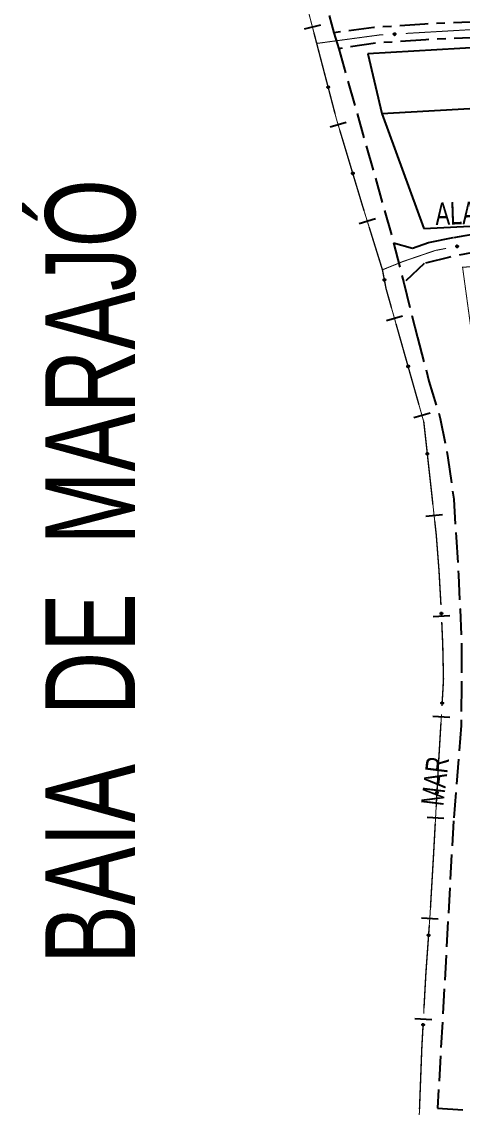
# Model space of a CAD drawing. Extents: x 203555 to 204724, y 4873703 to 4874787.
# Drawn here: x 203698.7 to 203777.2, y 4873932.9 to 4874128.2 of the extents above; entities that cross this region are included whole.
import ezdxf

# ---------------------------------------------------------------- set-up
doc = ezdxf.new("R2010")
doc.units = 0
doc.header["$LTSCALE"] = 1.5
doc.header["$MEASUREMENT"] = 0
doc.linetypes.add('TRACO_11', pattern=[8, 3, -1, 3, -1])
doc.linetypes.add('TRACO_25', pattern=[8, 3, -1, 1, -1, 1, -1])
for name, color, linetype in [('CD_MALHA_LOTES', 7, 'CONTINUOUS'), ('HD-TXT-PERENE', 170, 'CONTINUOUS'), ('LM-LIM-SETORES-BAIRROS', 250, 'CONTINUOUS'), ('RU-QUADRA', 210, 'CONTINUOUS'), ('SV-EIXO-RUA-N-PAV', 6, 'CONTINUOUS'), ('SV-EIXO-RUA-PAV', 20, 'CONTINUOUS'), ('SV-RUA-NAO-PAV', 7, 'CONTINUOUS'), ('SV-RUA-PAVIM', 7, 'CONTINUOUS'), ('SV-TXT-RUA-N-PAV', 7, 'CONTINUOUS'), ('SV-TXT-RUA-PAV', 7, 'CONTINUOUS')]:
    doc.layers.add(name, color=color, linetype=linetype)
doc.styles.add('ARIAL', font='ARIAL.SHX')

msp = doc.modelspace()

# ---------------------------------------------------------------- linework, layer by layer
at = {"layer": 'CD_MALHA_LOTES', "linetype": 'Continuous', "flags": 128}
for points in [[(203805.571196, 4874125.154193), (203760.445016, 4874122.54638)], [(203760.445016, 4874122.54638), (203762.922774, 4874111.858041)], [(203762.922774, 4874111.858041), (203806.84089, 4874114.388268)], [(203762.922774, 4874111.858041), (203770.439812, 4874091.338668)], [(203770.439812, 4874091.338668), (203833.084337, 4874094.485592)]]:
    msp.add_lwpolyline(points, dxfattribs=at)
at = {"layer": 'LM-LIM-SETORES-BAIRROS'}
for points in [[(203752.008405, 4874127.64761), (203749.104969, 4874126.892588)], [(203756.571881, 4874110.294628), (203753.69886, 4874109.431061)], [(203761.777793, 4874093.079116), (203758.913229, 4874092.187896)], [(203766.627938, 4874075.721107), (203763.741436, 4874074.903731)], [(203771.532196, 4874058.402093), (203768.645693, 4874057.584717)], [(203773.742972, 4874040.303398), (203770.761031, 4874039.974722)], [(203775.064899, 4874022.256133), (203772.06773, 4874022.125821)], [(203775.024579, 4874004.119261), (203772.029881, 4874004.297529)], [(203774.002331, 4873986.156045), (203771.00676, 4873986.319015)], [(203772.970238, 4873968.160693), (203769.977802, 4873968.373594)], [(203771.829815, 4873950.222514), (203768.834247, 4873950.385538)]]:
    msp.add_lwpolyline(points, dxfattribs=at)
at = {"layer": 'LM-LIM-SETORES-BAIRROS', "const_width": 0.25}
for points in [[(203751.310851, 4874124.369964), (203750.808361, 4874126.302287)], [(203751.311712, 4874124.366663), (203751.310851, 4874124.369964)], [(203754.594861, 4874111.788073), (203751.311712, 4874124.366663)], [(203759.419329, 4874095.610444), (203755.423226, 4874108.905171)], [(203759.454291, 4874095.49807), (203759.419329, 4874095.610444)], [(203759.751364, 4874094.543215), (203759.454291, 4874095.49807)], [(203763.032243, 4874083.997796), (203760.642584, 4874091.678651)], [(203763.212444, 4874083.058937), (203763.032243, 4874083.997796)], [(203763.678116, 4874080.63276), (203763.212444, 4874083.058937)], [(203763.822393, 4874080.123257), (203763.678116, 4874080.63276)], [(203764.639769, 4874077.236754), (203763.822393, 4874080.123257)], [(203769.544027, 4874059.91774), (203765.457146, 4874074.350252)], [(203770.408406, 4874056.865249), (203770.361403, 4874057.031237)], [(203770.499064, 4874056.042745), (203770.408406, 4874056.865249)], [(203772.032884, 4874042.127021), (203770.499064, 4874056.042745)], [(203772.634164, 4874036.671855), (203772.36156, 4874039.145079)], [(203772.673417, 4874036.161565), (203772.634164, 4874036.671855)], [(203773.116269, 4874030.40449), (203772.673417, 4874036.161565)], [(203773.129036, 4874030.178934), (203773.116269, 4874030.40449)], [(203773.468116, 4874024.188523), (203773.129036, 4874030.178934)], [(203773.78425, 4874017.178464), (203773.609752, 4874021.191921)], [(203773.805609, 4874016.195945), (203773.78425, 4874017.178464)], [(203773.917846, 4874011.033037), (203773.805609, 4874016.195945)], [(203773.876619, 4874010.198182), (203773.917846, 4874011.033037)], [(203773.646075, 4874006.204861), (203773.824343, 4874009.19956)], [(203773.824343, 4874009.19956), (203773.841717, 4874009.491428)], [(203773.841717, 4874009.491428), (203773.876619, 4874010.198182)], [(203773.004432, 4873995.425978), (203773.467807, 4874003.210162)], [(203772.613192, 4873988.234577), (203772.993457, 4873995.22424)], [(203772.993457, 4873995.22424), (203773.004432, 4873995.425978)], [(203772.126004, 4873979.279543), (203772.450222, 4873985.239006)], [(203771.597855, 4873970.263275), (203772.124149, 4873979.247873)], [(203772.124149, 4873979.247873), (203772.126004, 4873979.279543)], [(203770.77464, 4873958.436961), (203771.403053, 4873967.269665)], [(203770.440714, 4873952.301071), (203770.766762, 4873958.292205)], [(203770.766762, 4873958.292205), (203770.77464, 4873958.436961)], [(203770.055874, 4873945.229647), (203770.27769, 4873949.305504)], [(203769.640038, 4873934.319457), (203770.020906, 4873944.312201)], [(203770.020906, 4873944.312201), (203770.055874, 4873945.229647)]]:
    msp.add_lwpolyline(points, dxfattribs=at)
at = {"layer": 'RU-QUADRA', "linetype": 'Continuous', "const_width": 0.18, "flags": 128}
for points in [[(203857.612912, 4874128.161651), (203760.445016, 4874122.54638), (203762.922774, 4874111.858041), (203770.439812, 4874091.338668), (203843.702633, 4874095.018998)], [(203847.553181, 4874088.534545), (203777.322658, 4874084.455822), (203780.086361, 4874064.195169)]]:
    msp.add_lwpolyline(points, dxfattribs=at)
at = {"layer": 'SV-EIXO-RUA-N-PAV'}
for points in [[(203765.054778, 4874126.140558), (203765.086776, 4874126.177546), (203765.121841, 4874126.202792), (203765.157148, 4874126.215431), (203765.191259, 4874126.218464), (203765.226507, 4874126.217637), (203765.261859, 4874126.208963), (203765.298964, 4874126.190644), (203765.336293, 4874126.158805), (203765.359794, 4874126.121185), (203765.374037, 4874126.087234), (203765.379248, 4874126.051846), (203765.377871, 4874126.017619), (203765.367646, 4874125.981194), (203765.348715, 4874125.943774), (203765.315791, 4874125.907012), (203765.281245, 4874125.882498), (203765.246774, 4874125.871169), (203765.211164, 4874125.866156), (203765.17519, 4874125.867432), (203765.140536, 4874125.876147), (203765.102893, 4874125.895276), (203765.067041, 4874125.928252), (203765.042197, 4874125.962429), (203765.030388, 4874125.996732), (203765.026241, 4874126.0319), (203765.026641, 4874126.067263), (203765.033881, 4874126.103163), (203765.054778, 4874126.140558)], [(203776.185444, 4874088.272104), (203776.212298, 4874088.31298), (203776.243736, 4874088.342621), (203776.277072, 4874088.359795), (203776.310488, 4874088.367291), (203776.345538, 4874088.371108), (203776.381725, 4874088.367161), (203776.420917, 4874088.353884), (203776.462111, 4874088.327233), (203776.490358, 4874088.293032), (203776.508945, 4874088.261251), (203776.518767, 4874088.226856), (203776.521905, 4874088.192745), (203776.516562, 4874088.155292), (203776.502718, 4874088.115706), (203776.474918, 4874088.074932), (203776.443898, 4874088.046085), (203776.411217, 4874088.03032), (203776.376577, 4874088.020664), (203776.340747, 4874088.017195), (203776.305248, 4874088.021275), (203776.265416, 4874088.035285), (203776.225536, 4874088.063257), (203776.196411, 4874088.093867), (203776.180191, 4874088.126318), (203776.171453, 4874088.160636), (203776.167196, 4874088.195743), (203776.16965, 4874088.232284), (203776.185444, 4874088.272104)]]:
    msp.add_lwpolyline(points, close=True, dxfattribs=at)
for points in [[(203765.026641, 4874126.067263), (203765.359794, 4874126.121185)], [(203765.030158, 4874126.050895), (203765.361846, 4874126.105701)], [(203765.033881, 4874126.103163), (203765.336293, 4874126.158805)], [(203765.034991, 4874126.085346), (203765.343442, 4874126.140169)], [(203765.045273, 4874126.120114), (203765.314219, 4874126.172642)], [(203765.054778, 4874126.140558), (203765.298964, 4874126.190644)], [(203765.073026, 4874126.159998), (203765.273053, 4874126.198954)], [(203765.086776, 4874126.177546), (203765.261859, 4874126.208963)], [(203765.106703, 4874126.192024), (203765.235402, 4874126.211802)], [(203765.121841, 4874126.202792), (203765.226507, 4874126.217637)], [(203765.026241, 4874126.0319), (203765.374037, 4874126.087234)], [(203765.030388, 4874125.996732), (203765.379248, 4874126.051846)], [(203765.030933, 4874126.014036), (203765.375039, 4874126.066829)], [(203765.039801, 4874125.979014), (203765.375576, 4874126.034057)], [(203765.042197, 4874125.962429), (203765.377871, 4874126.017619)], [(203765.056843, 4874125.944466), (203765.368098, 4874125.998085)], [(203765.067041, 4874125.928252), (203765.367646, 4874125.981194)], [(203765.088712, 4874125.913514), (203765.355171, 4874125.961797)], [(203765.102893, 4874125.895276), (203765.348715, 4874125.943774)], [(203765.127074, 4874125.888406), (203765.324535, 4874125.92448)], [(203765.140536, 4874125.876147), (203765.315791, 4874125.907012)], [(203765.162159, 4874125.872675), (203765.292141, 4874125.893894)], [(203765.17519, 4874125.867432), (203765.281245, 4874125.882498)], [(203776.167196, 4874088.195743), (203776.490358, 4874088.293032)], [(203776.16965, 4874088.232284), (203776.462111, 4874088.327233)], [(203776.171453, 4874088.160636), (203776.508945, 4874088.261251)], [(203776.172837, 4874088.179981), (203776.49443, 4874088.277953)], [(203776.173095, 4874088.214768), (203776.47165, 4874088.3097)], [(203776.178454, 4874088.143544), (203776.512622, 4874088.241155)], [(203776.178712, 4874088.250587), (203776.438409, 4874088.338046)], [(203776.180191, 4874088.126318), (203776.518767, 4874088.226856)], [(203776.185444, 4874088.272104), (203776.420917, 4874088.353884)], [(203776.191854, 4874088.109993), (203776.517467, 4874088.208738)], [(203776.196411, 4874088.093867), (203776.521905, 4874088.192745)], [(203776.200976, 4874088.293775), (203776.394138, 4874088.358712)], [(203776.212298, 4874088.31298), (203776.381725, 4874088.367161)], [(203776.213294, 4874088.077988), (203776.514787, 4874088.172095)], [(203776.225536, 4874088.063257), (203776.516562, 4874088.155292)], [(203776.230146, 4874088.329954), (203776.355124, 4874088.366494)], [(203776.243736, 4874088.342621), (203776.345538, 4874088.371108)], [(203776.248957, 4874088.051498), (203776.506747, 4874088.134422)], [(203776.265416, 4874088.035285), (203776.502718, 4874088.115706)], [(203776.29029, 4874088.031656), (203776.481288, 4874088.093398)], [(203776.305248, 4874088.021275), (203776.474918, 4874088.074932)], [(203776.32714, 4874088.020679), (203776.4532, 4874088.058816)], [(203776.340747, 4874088.017195), (203776.443898, 4874088.046085)]]:
    msp.add_lwpolyline(points, dxfattribs=at)
at = {"layer": 'SV-EIXO-RUA-N-PAV', "const_width": 0.18}
for points in [[(203767.201234, 4874126.154983), (203779.181038, 4874126.850906)], [(203751.310851, 4874124.369964), (203762.211767, 4874125.843062)], [(203762.211767, 4874125.843062), (203762.498314, 4874125.881784)], [(203762.498314, 4874125.881784), (203763.207966, 4874125.923008)], [(203766.687004, 4874085.473757), (203772.420427, 4874087.431511)], [(203772.420427, 4874087.431511), (203772.450281, 4874087.441705)], [(203772.450281, 4874087.441705), (203774.383315, 4874087.813443)], [(203763.032243, 4874083.997796), (203765.813969, 4874085.121185)], [(203765.813969, 4874085.121185), (203766.687004, 4874085.473757)]]:
    msp.add_lwpolyline(points, dxfattribs=at)
at = {"layer": 'SV-EIXO-RUA-PAV', "const_width": 0.18}
for points in [[(203749.817211, 4874130.113754), (203751.075581, 4874125.274694)], [(203751.075581, 4874125.274694), (203751.310851, 4874124.369964)], [(203751.310851, 4874124.369964), (203752.842611, 4874118.501393)], [(203753.852811, 4874114.631058), (203754.61046, 4874111.728306)], [(203754.61046, 4874111.728306), (203754.846666, 4874110.82334)], [(203754.846666, 4874110.82334), (203757.168141, 4874103.099973)], [(203758.319564, 4874099.269278), (203759.183131, 4874096.396257)], [(203759.183131, 4874096.396257), (203759.419329, 4874095.610444)], [(203759.419329, 4874095.610444), (203762.984209, 4874084.152188)], [(203763.790328, 4874080.236492), (203767.059833, 4874068.690482)], [(203768.149668, 4874064.841812), (203770.329338, 4874057.144473)], [(203770.329338, 4874057.144473), (203770.408406, 4874056.865249)], [(203770.408406, 4874056.865249), (203770.814846, 4874053.177784)], [(203771.253081, 4874049.201862), (203772.567783, 4874037.274098)], [(203772.634164, 4874036.671855), (203773.094343, 4874030.689528)], [(203773.094343, 4874030.689528), (203773.116269, 4874030.40449)], [(203773.116269, 4874030.40449), (203773.439193, 4874024.699503)], [(203773.630958, 4874020.704179), (203773.76127, 4874017.707011)], [(203773.76127, 4874017.707011), (203773.78425, 4874017.178464)], [(203773.78425, 4874017.178464), (203773.903156, 4874011.708803)], [(203773.917846, 4874011.033037), (203773.852539, 4874009.710574)], [(203773.903156, 4874011.708803), (203773.917846, 4874011.033037)], [(203773.841717, 4874009.491428), (203773.795333, 4874008.71222)], [(203773.852539, 4874009.710574), (203773.841717, 4874009.491428)], [(203773.557642, 4874004.719289), (203773.022839, 4873995.735192)], [(203773.004432, 4873995.425978), (203772.858289, 4873992.739712)], [(203773.022839, 4873995.735192), (203773.004432, 4873995.425978)], [(203772.640995, 4873988.745619), (203772.152084, 4873979.758908)], [(203772.152084, 4873979.758908), (203772.126004, 4873979.279543)], [(203772.126004, 4873979.279543), (203771.541233, 4873969.296655)], [(203771.513114, 4873968.816629), (203771.405305, 4873967.301308)], [(203771.541233, 4873969.296655), (203771.513114, 4873968.816629)], [(203771.121437, 4873963.311394), (203770.83757, 4873959.321479)], [(203770.77464, 4873958.436961), (203770.388096, 4873951.334225)], [(203770.83757, 4873959.321479), (203770.77464, 4873958.436961)], [(203770.170731, 4873947.340135), (203770.062048, 4873945.343091)], [(203770.055874, 4873945.229647), (203769.598833, 4873933.238354)], [(203770.062048, 4873945.343091), (203770.055874, 4873945.229647)]]:
    msp.add_lwpolyline(points, dxfattribs=at)
at = {"layer": 'SV-EIXO-RUA-PAV'}
for points in [[(203753.417937, 4874116.733049), (203753.460479, 4874116.708921), (203753.492109, 4874116.679485), (203753.511423, 4874116.647341), (203753.521083, 4874116.614486), (203753.527181, 4874116.57976), (203753.525604, 4874116.543393), (203753.514914, 4874116.503417), (203753.49101, 4874116.460571), (203753.458726, 4874116.430152), (203753.428225, 4874116.40953), (203753.394545, 4874116.397484), (203753.360712, 4874116.392126), (203753.32299, 4874116.395013), (203753.282584, 4874116.406242), (203753.240083, 4874116.431322), (203753.209272, 4874116.460393), (203753.191407, 4874116.491975), (203753.179511, 4874116.52591), (203753.17371, 4874116.561437), (203753.175464, 4874116.597127), (203753.186843, 4874116.637789), (203753.212153, 4874116.67941), (203753.240797, 4874116.710471), (203753.272119, 4874116.728775), (203753.305793, 4874116.739734), (203753.340548, 4874116.746274), (203753.377171, 4874116.746211), (203753.417937, 4874116.733049)], [(203757.807914, 4874101.353912), (203757.851313, 4874101.33136), (203757.884, 4874101.303103), (203757.90448, 4874101.271689), (203757.915339, 4874101.23921), (203757.922705, 4874101.204731), (203757.922463, 4874101.168331), (203757.913245, 4874101.12799), (203757.890928, 4874101.084296), (203757.859781, 4874101.052714), (203757.830057, 4874101.030988), (203757.796842, 4874101.017715), (203757.763227, 4874101.01112), (203757.725425, 4874101.012622), (203757.684635, 4874101.022362), (203757.641242, 4874101.045866), (203757.609386, 4874101.073788), (203757.590375, 4874101.104694), (203757.577243, 4874101.138171), (203757.570144, 4874101.173461), (203757.570588, 4874101.209191), (203757.580469, 4874101.250243), (203757.604235, 4874101.292764), (203757.631721, 4874101.324854), (203757.662352, 4874101.344294), (203757.695601, 4874101.356481), (203757.730093, 4874101.36429), (203757.766694, 4874101.36557), (203757.807914, 4874101.353912)], [(203763.459781, 4874082.354296), (203763.500648, 4874082.327428), (203763.530277, 4874082.295979), (203763.547439, 4874082.262636), (203763.554923, 4874082.229218), (203763.558728, 4874082.194167), (203763.554768, 4874082.157982), (203763.541476, 4874082.118794), (203763.514811, 4874082.077609), (203763.4806, 4874082.049374), (203763.448812, 4874082.030799), (203763.414414, 4874082.02099), (203763.380302, 4874082.017864), (203763.342851, 4874082.02322), (203763.303269, 4874082.037078), (203763.262506, 4874082.064893), (203763.233669, 4874082.095923), (203763.217916, 4874082.12861), (203763.208273, 4874082.163253), (203763.204817, 4874082.199084), (203763.208909, 4874082.234582), (203763.222933, 4874082.274409), (203763.25092, 4874082.314279), (203763.281541, 4874082.343393), (203763.313997, 4874082.359602), (203763.348318, 4874082.368327), (203763.383427, 4874082.372571), (203763.419967, 4874082.370105), (203763.459781, 4874082.354296)], [(203767.671519, 4874066.934384), (203767.714551, 4874066.911139), (203767.746781, 4874066.882362), (203767.766754, 4874066.850623), (203767.77709, 4874066.817974), (203767.783903, 4874066.783382), (203767.783077, 4874066.74699), (203767.773214, 4874066.706802), (203767.750199, 4874066.663472), (203767.718549, 4874066.632393), (203767.68848, 4874066.611147), (203767.655056, 4874066.598408), (203767.621341, 4874066.592353), (203767.583567, 4874066.594461), (203767.542938, 4874066.604854), (203767.499928, 4874066.629051), (203767.468524, 4874066.657481), (203767.450012, 4874066.688687), (203767.437418, 4874066.72237), (203767.430886, 4874066.75777), (203767.431903, 4874066.793488), (203767.442441, 4874066.834376), (203767.466886, 4874066.876511), (203767.494883, 4874066.908156), (203767.525821, 4874066.927102), (203767.559262, 4874066.938754), (203767.593875, 4874066.946009), (203767.630491, 4874066.946702), (203767.671519, 4874066.934384)], [(203771.12764, 4874051.344699), (203771.166234, 4874051.314656), (203771.19326, 4874051.280944), (203771.207708, 4874051.246339), (203771.212502, 4874051.21243), (203771.213499, 4874051.177187), (203771.206665, 4874051.141433), (203771.19029, 4874051.10343), (203771.160425, 4874051.064504), (203771.124071, 4874051.039088), (203771.090902, 4874051.023108), (203771.055831, 4874051.016073), (203771.021579, 4874051.015678), (203770.984674, 4874051.024005), (203770.946324, 4874051.040976), (203770.907909, 4874051.071953), (203770.88164, 4874051.105186), (203770.868544, 4874051.139024), (203770.861695, 4874051.174327), (203770.861108, 4874051.210319), (203770.868019, 4874051.245377), (203770.885175, 4874051.283959), (203770.916252, 4874051.32147), (203770.949098, 4874051.348048), (203770.982744, 4874051.361616), (203771.017652, 4874051.367576), (203771.052988, 4874051.369006), (203771.089214, 4874051.363633), (203771.12764, 4874051.344699)], [(203773.647819, 4874022.850618), (203773.684337, 4874022.818084), (203773.709069, 4874022.782655), (203773.721192, 4874022.747168), (203773.723728, 4874022.713016), (203773.722387, 4874022.677784), (203773.713198, 4874022.642562), (203773.69434, 4874022.605728), (203773.661961, 4874022.568867), (203773.624002, 4874022.545916), (203773.589847, 4874022.53217), (203773.554387, 4874022.527475), (203773.520184, 4874022.529351), (203773.483912, 4874022.540106), (203773.446771, 4874022.559581), (203773.410494, 4874022.593036), (203773.386485, 4874022.627936), (203773.375661, 4874022.662569), (203773.371167, 4874022.698247), (203773.372967, 4874022.7342), (203773.382186, 4874022.768723), (203773.401861, 4874022.806083), (203773.435357, 4874022.841451), (203773.469892, 4874022.865794), (203773.504363, 4874022.877102), (203773.539589, 4874022.880735), (203773.574942, 4874022.87982), (203773.610733, 4874022.872058), (203773.647819, 4874022.850618)], [(203773.794912, 4874006.85264), (203773.827894, 4874006.816526), (203773.848856, 4874006.778744), (203773.857269, 4874006.742199), (203773.856283, 4874006.707967), (203773.85133, 4874006.67306), (203773.838572, 4874006.638968), (203773.81603, 4874006.604266), (203773.780035, 4874006.570926), (203773.739919, 4874006.551996), (203773.704533, 4874006.541831), (203773.668779, 4874006.540804), (203773.634948, 4874006.546184), (203773.599974, 4874006.560607), (203773.56503, 4874006.583795), (203773.532381, 4874006.6208), (203773.512085, 4874006.657982), (203773.504875, 4874006.693543), (203773.50407, 4874006.729495), (203773.509554, 4874006.765072), (203773.522271, 4874006.798465), (203773.54568, 4874006.833606), (203773.582631, 4874006.865346), (203773.619485, 4874006.886013), (203773.654935, 4874006.89372), (203773.690348, 4874006.893716), (203773.72542, 4874006.889174), (203773.760224, 4874006.877775), (203773.794912, 4874006.85264)], [(203772.867365, 4873990.880154), (203772.900531, 4873990.844209), (203772.921686, 4873990.806534), (203772.930286, 4873990.770033), (203772.929475, 4873990.735797), (203772.9247, 4873990.700864), (203772.912116, 4873990.666708), (203772.889752, 4873990.631891), (203772.853928, 4873990.598368), (203772.813909, 4873990.579233), (203772.778575, 4873990.568888), (203772.742826, 4873990.567678), (203772.708969, 4873990.572885), (203772.673921, 4873990.58713), (203772.63886, 4873990.610138), (203772.606022, 4873990.646976), (203772.585536, 4873990.684054), (203772.578145, 4873990.719578), (203772.577156, 4873990.755525), (203772.582458, 4873990.791129), (203772.595004, 4873990.824587), (203772.618234, 4873990.859847), (203772.655023, 4873990.891776), (203772.69177, 4873990.912631), (203772.727181, 4873990.920519), (203772.762593, 4873990.920695), (203772.797688, 4873990.916332), (203772.83255, 4873990.905112), (203772.867365, 4873990.880154)], [(203771.383371, 4873965.441857), (203771.415933, 4873965.405364), (203771.436456, 4873965.367342), (203771.444446, 4873965.330702), (203771.443064, 4873965.296484), (203771.437708, 4873965.261637), (203771.424556, 4873965.227694), (203771.401614, 4873965.193256), (203771.365236, 4873965.160334), (203771.324904, 4873965.14187), (203771.289402, 4873965.132115), (203771.253638, 4873965.131501), (203771.219873, 4873965.137272), (203771.185067, 4873965.152099), (203771.150394, 4873965.17569), (203771.118176, 4873965.21307), (203771.098311, 4873965.250484), (203771.091513, 4873965.286127), (203771.091124, 4873965.322085), (203771.097019, 4873965.357596), (203771.110121, 4873965.39084), (203771.133936, 4873965.425708), (203771.171252, 4873965.457019), (203771.208342, 4873965.477258), (203771.243879, 4873965.484554), (203771.279289, 4873965.48414), (203771.314306, 4873965.479193), (203771.348976, 4873965.467392), (203771.383371, 4873965.441857)], [(203770.397139, 4873949.474667), (203770.430305, 4873949.438721), (203770.451459, 4873949.401046), (203770.460058, 4873949.364545), (203770.459246, 4873949.330308), (203770.454471, 4873949.295376), (203770.441886, 4873949.26122), (203770.419521, 4873949.226403), (203770.383697, 4873949.192881), (203770.343678, 4873949.173747), (203770.308343, 4873949.163402), (203770.272595, 4873949.162193), (203770.238738, 4873949.1674), (203770.20369, 4873949.181646), (203770.168629, 4873949.204655), (203770.135792, 4873949.241494), (203770.115307, 4873949.278572), (203770.107916, 4873949.314096), (203770.106928, 4873949.350043), (203770.112231, 4873949.385647), (203770.124778, 4873949.419105), (203770.148008, 4873949.454365), (203770.184797, 4873949.486293), (203770.221545, 4873949.507147), (203770.256956, 4873949.515034), (203770.292368, 4873949.51521), (203770.327462, 4873949.510846), (203770.362324, 4873949.499625), (203770.397139, 4873949.474667)]]:
    msp.add_lwpolyline(points, close=True, dxfattribs=at)
for points in [[(203753.17371, 4874116.561437), (203753.209272, 4874116.460393)], [(203753.175464, 4874116.597127), (203753.240083, 4874116.431322)], [(203753.176298, 4874116.575243), (203753.222584, 4874116.451942)], [(203753.184847, 4874116.61273), (203753.258925, 4874116.426171)], [(203753.186843, 4874116.637789), (203753.282584, 4874116.406242)], [(203753.201948, 4874116.65527), (203753.301523, 4874116.403444)], [(203753.212153, 4874116.67941), (203753.32299, 4874116.395013)], [(203753.226053, 4874116.692587), (203753.339641, 4874116.397881)], [(203753.240797, 4874116.710471), (203753.360712, 4874116.392126)], [(203753.25659, 4874116.71607), (203753.376381, 4874116.397598)], [(203753.272119, 4874116.728775), (203753.394545, 4874116.397484)], [(203753.289195, 4874116.731632), (203753.408413, 4874116.404549)], [(203753.305793, 4874116.739734), (203753.428225, 4874116.40953)], [(203753.325187, 4874116.739616), (203753.443944, 4874116.425105)], [(203753.340548, 4874116.746274), (203753.458726, 4874116.430152)], [(203753.359917, 4874116.74163), (203753.474136, 4874116.449908)], [(203753.377171, 4874116.746211), (203753.49101, 4874116.460571)], [(203753.396026, 4874116.738362), (203753.500251, 4874116.484929)], [(203753.417937, 4874116.733049), (203753.514914, 4874116.503417)], [(203753.440576, 4874116.718965), (203753.517984, 4874116.530454)], [(203753.460479, 4874116.708921), (203753.525604, 4874116.543393)], [(203753.478582, 4874116.692219), (203753.523203, 4874116.569893)], [(203753.492109, 4874116.679485), (203753.527181, 4874116.57976)], [(203757.570144, 4874101.173461), (203757.609386, 4874101.073788)], [(203757.570588, 4874101.209191), (203757.641242, 4874101.045866)], [(203757.572224, 4874101.187353), (203757.622999, 4874101.065831)], [(203757.579392, 4874101.225128), (203757.660261, 4874101.04141)], [(203757.580469, 4874101.250243), (203757.684635, 4874101.022362)], [(203757.594922, 4874101.268266), (203757.703664, 4874101.02026)], [(203757.604235, 4874101.292764), (203757.725425, 4874101.012622)], [(203757.617644, 4874101.306442), (203757.74196, 4874101.016098)], [(203757.631721, 4874101.324854), (203757.763227, 4874101.01112)], [(203757.647299, 4874101.331029), (203757.778686, 4874101.017163)], [(203757.662352, 4874101.344294), (203757.796842, 4874101.017715)], [(203757.679311, 4874101.347775), (203757.810441, 4874101.025283)], [(203757.695601, 4874101.356481), (203757.830057, 4874101.030988)], [(203757.714986, 4874101.357074), (203757.845195, 4874101.047128)], [(203757.730093, 4874101.36429), (203757.859781, 4874101.052714)], [(203757.749619, 4874101.36036), (203757.874457, 4874101.073022)], [(203757.766694, 4874101.36557), (203757.890928, 4874101.084296)], [(203757.785824, 4874101.358418), (203757.899271, 4874101.108977)], [(203757.807914, 4874101.353912), (203757.913245, 4874101.12799)], [(203757.831054, 4874101.340667), (203757.915322, 4874101.155122)], [(203757.851313, 4874101.33136), (203757.922463, 4874101.168331)], [(203757.870016, 4874101.315333), (203757.919091, 4874101.194725)], [(203757.884, 4874101.303103), (203757.922705, 4874101.204731)], [(203763.204817, 4874082.199084), (203763.233669, 4874082.095923)], [(203763.208305, 4874082.212691), (203763.246398, 4874082.086617)], [(203763.208909, 4874082.234582), (203763.262506, 4874082.064893)], [(203763.219296, 4874082.249536), (203763.280969, 4874082.058516)], [(203763.222933, 4874082.274409), (203763.303269, 4874082.037078)], [(203763.239152, 4874082.290862), (203763.321984, 4874082.033042)], [(203763.25092, 4874082.314279), (203763.342851, 4874082.02322)], [(203763.265655, 4874082.326516), (203763.359655, 4874082.024989)], [(203763.281541, 4874082.343393), (203763.380302, 4874082.017864)], [(203763.297668, 4874082.347944), (203763.396297, 4874082.022296)], [(203763.313997, 4874082.359602), (203763.414414, 4874082.02099)], [(203763.331223, 4874082.361332), (203763.428715, 4874082.027129)], [(203763.348318, 4874082.368327), (203763.448812, 4874082.030799)], [(203763.367662, 4874082.366936), (203763.465519, 4874082.045308)], [(203763.383427, 4874082.372571), (203763.4806, 4874082.049374)], [(203763.40245, 4874082.366666), (203763.497275, 4874082.068077)], [(203763.419967, 4874082.370105), (203763.514811, 4874082.077609)], [(203763.438266, 4874082.361036), (203763.525632, 4874082.101308)], [(203763.459781, 4874082.354296), (203763.541476, 4874082.118794)], [(203763.481446, 4874082.338756), (203763.546314, 4874082.145571)], [(203763.500648, 4874082.327428), (203763.554768, 4874082.157982)], [(203763.517615, 4874082.309573), (203763.55411, 4874082.184582)], [(203763.530277, 4874082.295979), (203763.558728, 4874082.194167)], [(203767.430886, 4874066.75777), (203767.468524, 4874066.657481)], [(203767.431903, 4874066.793488), (203767.499928, 4874066.629051)], [(203767.433188, 4874066.771627), (203767.482008, 4874066.649306)], [(203767.440961, 4874066.809282), (203767.518873, 4874066.624291)], [(203767.442441, 4874066.834376), (203767.542938, 4874066.604854)], [(203767.457181, 4874066.852166), (203767.561931, 4874066.602447)], [(203767.466886, 4874066.876511), (203767.583567, 4874066.594461)], [(203767.480512, 4874066.889972), (203767.600156, 4874066.597672)], [(203767.494883, 4874066.908156), (203767.621341, 4874066.592353)], [(203767.510558, 4874066.91408), (203767.636894, 4874066.598148)], [(203767.525821, 4874066.927102), (203767.655056, 4874066.598408)], [(203767.542834, 4874066.930311), (203767.668775, 4874066.605757)], [(203767.559262, 4874066.938754), (203767.68848, 4874066.611147)], [(203767.578654, 4874066.939036), (203767.703875, 4874066.627042)], [(203767.593875, 4874066.946009), (203767.718549, 4874066.632393)], [(203767.613336, 4874066.941766), (203767.733549, 4874066.652463)], [(203767.630491, 4874066.946702), (203767.750199, 4874066.663472)], [(203767.649504, 4874066.939244), (203767.758936, 4874066.688015)], [(203767.671519, 4874066.934384), (203767.773214, 4874066.706802)], [(203767.694444, 4874066.92077), (203767.775725, 4874066.733897)], [(203767.714551, 4874066.911139), (203767.783077, 4874066.74699)], [(203767.732994, 4874066.894814), (203767.780129, 4874066.773435)], [(203767.746781, 4874066.882362), (203767.783903, 4874066.783382)], [(203770.861108, 4874051.210319), (203770.88164, 4874051.105186)], [(203770.865671, 4874051.223604), (203770.893585, 4874051.094893)], [(203770.868019, 4874051.245377), (203770.907909, 4874051.071953)], [(203770.879565, 4874051.259455), (203770.925805, 4874051.064125)], [(203770.885175, 4874051.283959), (203770.946324, 4874051.040976)], [(203770.902655, 4874051.299065), (203770.964657, 4874051.03546)], [(203770.916252, 4874051.32147), (203770.984674, 4874051.024005)], [(203770.931918, 4874051.332492), (203771.001565, 4874051.024428)], [(203770.949098, 4874051.348048), (203771.021579, 4874051.015678)], [(203770.965537, 4874051.351298), (203771.037876, 4874051.018821)], [(203770.982744, 4874051.361616), (203771.055831, 4874051.016073)], [(203771.000054, 4874051.361967), (203771.070577, 4874051.021052)], [(203771.017652, 4874051.367576), (203771.090902, 4874051.023108)], [(203771.036823, 4874051.364647), (203771.108714, 4874051.036238)], [(203771.052988, 4874051.369006), (203771.124071, 4874051.039088)], [(203771.071479, 4874051.361602), (203771.142184, 4874051.0564)], [(203771.089214, 4874051.363633), (203771.160425, 4874051.064504)], [(203771.106732, 4874051.353133), (203771.173102, 4874051.087264)], [(203771.12764, 4874051.344699), (203771.19029, 4874051.10343)], [(203771.147997, 4874051.32748), (203771.197249, 4874051.129736)], [(203771.166234, 4874051.314656), (203771.206665, 4874051.141433)], [(203771.181723, 4874051.295505), (203771.208132, 4874051.168001)], [(203771.19326, 4874051.280944), (203771.213499, 4874051.177187)], [(203773.372967, 4874022.7342), (203773.386485, 4874022.627936)], [(203773.3784, 4874022.747153), (203773.397722, 4874022.616875)], [(203773.382186, 4874022.768723), (203773.410494, 4874022.593036)], [(203773.39464, 4874022.782004), (203773.427832, 4874022.584039)], [(203773.401861, 4874022.806083), (203773.446771, 4874022.559581)], [(203773.420304, 4874022.819997), (203773.464698, 4874022.552862)], [(203773.435357, 4874022.841451), (203773.483912, 4874022.540106)], [(203773.451718, 4874022.851411), (203773.500794, 4874022.539408)], [(203773.469892, 4874022.865794), (203773.520184, 4874022.529351)], [(203773.48651, 4874022.867947), (203773.536653, 4874022.531406)], [(203773.504363, 4874022.877102), (203773.554387, 4874022.527475)], [(203773.521658, 4874022.876304), (203773.56943, 4874022.531465)], [(203773.539589, 4874022.880735), (203773.589847, 4874022.53217)], [(203773.558524, 4874022.876542), (203773.60849, 4874022.54409)], [(203773.574942, 4874022.87982), (203773.624002, 4874022.545916)], [(203773.592902, 4874022.871207), (203773.643223, 4874022.56199)], [(203773.610733, 4874022.872058), (203773.661961, 4874022.568867)], [(203773.627516, 4874022.86042), (203773.676118, 4874022.590737)], [(203773.647819, 4874022.850618), (203773.69434, 4874022.605728)], [(203773.66699, 4874022.832088), (203773.703027, 4874022.631515)], [(203773.684337, 4874022.818084), (203773.713198, 4874022.642562)], [(203773.698523, 4874022.797948), (203773.716422, 4874022.668974)], [(203773.709069, 4874022.782655), (203773.722387, 4874022.677784)], [(203773.509554, 4874006.765072), (203773.512085, 4874006.657982)], [(203773.516289, 4874006.777398), (203773.522126, 4874006.645825)], [(203773.522271, 4874006.798465), (203773.532381, 4874006.6208)], [(203773.536023, 4874006.810397), (203773.548703, 4874006.610069)], [(203773.54568, 4874006.833606), (203773.56503, 4874006.583795)], [(203773.565455, 4874006.845552), (203773.582172, 4874006.57527)], [(203773.582631, 4874006.865346), (203773.599974, 4874006.560607)], [(203773.599929, 4874006.873573), (203773.616695, 4874006.558179)], [(203773.619485, 4874006.886013), (203773.634948, 4874006.546184)], [(203773.636236, 4874006.886448), (203773.651542, 4874006.546536)], [(203773.654935, 4874006.89372), (203773.668779, 4874006.540804)], [(203773.672056, 4874006.89115), (203773.684152, 4874006.543228)], [(203773.690348, 4874006.893716), (203773.704533, 4874006.541831)], [(203773.708752, 4874006.887599), (203773.724302, 4874006.551773)], [(203773.72542, 4874006.889174), (203773.739919, 4874006.551996)], [(203773.7424, 4874006.878761), (203773.76069, 4874006.566011)], [(203773.760224, 4874006.877775), (203773.780035, 4874006.570926)], [(203773.775723, 4874006.864475), (203773.796364, 4874006.591226)], [(203773.794912, 4874006.85264), (203773.81603, 4874006.604266)], [(203773.812078, 4874006.832238), (203773.82732, 4874006.629024)], [(203773.827894, 4874006.816526), (203773.838572, 4874006.638968)], [(203773.839936, 4874006.79504), (203773.844492, 4874006.664909)], [(203773.848856, 4874006.778744), (203773.85133, 4874006.67306)], [(203772.582458, 4873990.791129), (203772.585536, 4873990.684054)], [(203772.58913, 4873990.80349), (203772.595639, 4873990.671948)], [(203772.595004, 4873990.824587), (203772.606022, 4873990.646976)], [(203772.608696, 4873990.836589), (203772.622399, 4873990.636329)], [(203772.618234, 4873990.859847), (203772.63886, 4873990.610138)], [(203772.637947, 4873990.871895), (203772.656045, 4873990.601702)], [(203772.655023, 4873990.891776), (203772.673921, 4873990.58713)], [(203772.672278, 4873990.900091), (203772.690655, 4873990.584787)], [(203772.69177, 4873990.912631), (203772.708969, 4873990.572885)], [(203772.708519, 4873990.913151), (203772.725561, 4873990.573322)], [(203772.727181, 4873990.920519), (203772.742826, 4873990.567678)], [(203772.744315, 4873990.918036), (203772.758187, 4873990.57018)], [(203772.762593, 4873990.920695), (203772.778575, 4873990.568888)], [(203772.781028, 4873990.914672), (203772.798293, 4873990.578931)], [(203772.797688, 4873990.916332), (203772.813909, 4873990.579233)], [(203772.81472, 4873990.906007), (203772.834608, 4873990.593354)], [(203772.83255, 4873990.905112), (203772.853928, 4873990.598368)], [(203772.848116, 4873990.891891), (203772.870153, 4873990.618751)], [(203772.867365, 4873990.880154), (203772.889752, 4873990.631891)], [(203772.884635, 4873990.85984), (203772.900915, 4873990.656707)], [(203772.900531, 4873990.844209), (203772.912116, 4873990.666708)], [(203772.912683, 4873990.822784), (203772.917904, 4873990.692679)], [(203772.921686, 4873990.806534), (203772.9247, 4873990.700864)], [(203771.097019, 4873965.357596), (203771.098311, 4873965.250484)], [(203771.103896, 4873965.369844), (203771.10821, 4873965.238212)], [(203771.110121, 4873965.39084), (203771.118176, 4873965.21307)], [(203771.124011, 4873965.402612), (203771.134372, 4873965.202151)], [(203771.133936, 4873965.425708), (203771.150394, 4873965.17569)], [(203771.153847, 4873965.437425), (203771.167436, 4873965.166968)], [(203771.171252, 4873965.457019), (203771.185067, 4873965.152099)], [(203771.188643, 4873965.465044), (203771.201759, 4873965.149478)], [(203771.208342, 4873965.477258), (203771.219873, 4873965.137272)], [(203771.225097, 4873965.477499), (203771.23647, 4873965.137433)], [(203771.243879, 4873965.484554), (203771.253638, 4873965.131501)], [(203771.260969, 4873965.481786), (203771.269039, 4873965.133747)], [(203771.279289, 4873965.48414), (203771.289402, 4873965.132115)], [(203771.297621, 4873965.477811), (203771.309285, 4873965.141828)], [(203771.314306, 4873965.479193), (203771.324904, 4873965.14187)], [(203771.331164, 4873965.468584), (203771.345835, 4873965.155643)], [(203771.348976, 4873965.467392), (203771.365236, 4873965.160334)], [(203771.36432, 4873965.453914), (203771.381799, 4873965.180444)], [(203771.383371, 4873965.441857), (203771.401614, 4873965.193256)], [(203771.4003, 4873965.421259), (203771.41319, 4873965.217882)], [(203771.415933, 4873965.405364), (203771.424556, 4873965.227694)], [(203771.427726, 4873965.38374), (203771.430776, 4873965.253566)], [(203771.436456, 4873965.367342), (203771.437708, 4873965.261637)], [(203770.112231, 4873949.385647), (203770.115307, 4873949.278572)], [(203770.118903, 4873949.398008), (203770.12541, 4873949.266466)], [(203770.124778, 4873949.419105), (203770.135792, 4873949.241494)], [(203770.138469, 4873949.431107), (203770.152168, 4873949.230846)], [(203770.148008, 4873949.454365), (203770.168629, 4873949.204655)], [(203770.167721, 4873949.466411), (203770.185814, 4873949.196218)], [(203770.184797, 4873949.486293), (203770.20369, 4873949.181646)], [(203770.202053, 4873949.494607), (203770.220424, 4873949.179303)], [(203770.221545, 4873949.507147), (203770.238738, 4873949.1674)], [(203770.238294, 4873949.507667), (203770.25533, 4873949.167837)], [(203770.256956, 4873949.515034), (203770.272595, 4873949.162193)], [(203770.27409, 4873949.512551), (203770.287956, 4873949.164695)], [(203770.292368, 4873949.51521), (203770.308343, 4873949.163402)], [(203770.310803, 4873949.509187), (203770.328062, 4873949.173445)], [(203770.327462, 4873949.510846), (203770.343678, 4873949.173747)], [(203770.344495, 4873949.50052), (203770.364376, 4873949.187867)], [(203770.362324, 4873949.499625), (203770.383697, 4873949.192881)], [(203770.37789, 4873949.486404), (203770.399922, 4873949.213263)], [(203770.397139, 4873949.474667), (203770.419521, 4873949.226403)], [(203770.414409, 4873949.454353), (203770.430685, 4873949.251219)], [(203770.430305, 4873949.438721), (203770.441886, 4873949.26122)], [(203770.442456, 4873949.417296), (203770.447675, 4873949.287191)], [(203770.451459, 4873949.401046), (203770.454471, 4873949.295376)]]:
    msp.add_lwpolyline(points, dxfattribs=at)
at = {"layer": 'SV-RUA-NAO-PAV', "linetype": 'TRACO_25'}
for points in [[(203853.638152, 4874131.785438, 5.10895), (203838.045048, 4874131.201806, 4.737204), (203823.911228, 4874130.405535, 4.551331), (203807.416189, 4874129.610593, 4.690736), (203791.100612, 4874128.814711, 4.605544), (203780.173105, 4874128.218665, 4.605544), (203770.610815, 4874127.820237, 4.559076), (203761.510054, 4874127.213519, 4.473884), (203754.356101, 4874126.267007, 4.342224)], [(203854.433602, 4874129.200227, 5.10895), (203838.176601, 4874128.404778, 4.737204), (203824.057371, 4874127.609328, 4.551331), (203807.551792, 4874126.813879, 4.690736), (203791.245075, 4874126.018429, 4.605544), (203780.307643, 4874125.421842, 4.605544), (203770.762248, 4874125.024117, 4.559076), (203761.81344, 4874124.42753, 4.473884), (203755.250981, 4874123.433218, 4.342224)], [(203765.022438, 4874088.805728, 4.241543), (203768.381067, 4874087.831683, 4.373203), (203771.224707, 4874088.875636, 4.404182), (203775.736878, 4874089.774825, 4.404182), (203780.789039, 4874090.623376, 4.45065), (203786.28252, 4874091.318206, 4.458395), (203794.476589, 4874092.11239, 4.458395), (203804.51914, 4874092.708978, 4.466139), (203820.545908, 4874093.330946, 4.698481), (203860.152053, 4874094.337819, 4.744949), (203876.756381, 4874095.192743, 5.10895)], [(203876.69037, 4874091.867608, 5.10895), (203851.074055, 4874091.31325, 4.737204), (203832.826953, 4874090.691411, 4.551331), (203804.155802, 4874089.944861, 4.690736), (203794.070326, 4874089.329285, 4.605544), (203786.085225, 4874088.334667, 4.605544), (203781.137553, 4874087.459907, 4.559076), (203775.070449, 4874086.275412, 4.473884), (203770.473218, 4874085.127554, 4.342224), (203766.854859, 4874081.661608, 4.280267)], [(203772.87214, 4873934.488389, 5.132184), (203783.875725, 4873933.731854, 5.132184), (203786.753777, 4873933.507572, 5.132184), (203790.177778, 4873933.111432, 5.163163), (203830.676625, 4873932.535018, 5.47295), (203863.007464, 4873932.049349, 5.47295), (203867.112725, 4873931.834024, 5.558142), (203870.437582, 4873931.770793, 5.596866), (203875.636236, 4873931.76074, 5.596866), (203880.183889, 4873931.916468, 5.86793), (203901.649477, 4873932.856566, 5.99959), (203925.674621, 4873934.288929, 6.100271)]]:
    msp.add_polyline3d(points, dxfattribs=at)
at = {"layer": 'SV-RUA-PAVIM', "linetype": 'TRACO_11'}
msp.add_polyline3d([(203752.051279, 4874135.163822, 4.20282), (203754.356101, 4874126.267007, 4.117628), (203755.250981, 4874123.433218, 4.117628), (203765.022438, 4874088.805728, 4.032436), (203766.854859, 4874081.661608, 4.032436), (203769.266666, 4874071.941826, 4.040181), (203771.32685, 4874064.159909, 4.040181), (203773.34174, 4874057.484959, 4.047925), (203774.70512, 4874050.483301, 4.047925), (203775.747299, 4874043.116358, 4.086649), (203776.169156, 4874036.286007, 4.086649), (203776.609685, 4874029.600628, 4.094394), (203776.86497, 4874023.403198, 4.148607), (203777.150481, 4874016.623882, 4.20282), (203777.102728, 4874009.71365, 4.20282), (203777.093639, 4874002.705798, 4.20282), (203775.708008, 4873985.728807, 4.380948), (203772.87214, 4873934.488389, 4.830141)], dxfattribs=at)

# ---------------------------------------------------------------- texts
at = {"layer": 'HD-TXT-PERENE', "style": 'ARIAL', "width": 0.7}
msp.add_text('BAIA  DE  MARAJÓ', height=16, rotation=90, dxfattribs=at).set_placement((203718.913717, 4873960.208915))
at = {"layer": 'SV-TXT-RUA-N-PAV', "style": 'ARIAL', "width": 0.7}
msp.add_text('ALAMEDA', height=4, rotation=2, dxfattribs=at).set_placement((203772.523262, 4874091.959013))
at = {"layer": 'SV-TXT-RUA-PAV', "style": 'ARIAL', "width": 0.7}
msp.add_text('MAR', height=4, rotation=83, dxfattribs=at).set_placement((203773.869774, 4873988.236984))

doc.saveas('drawing.dxf')
